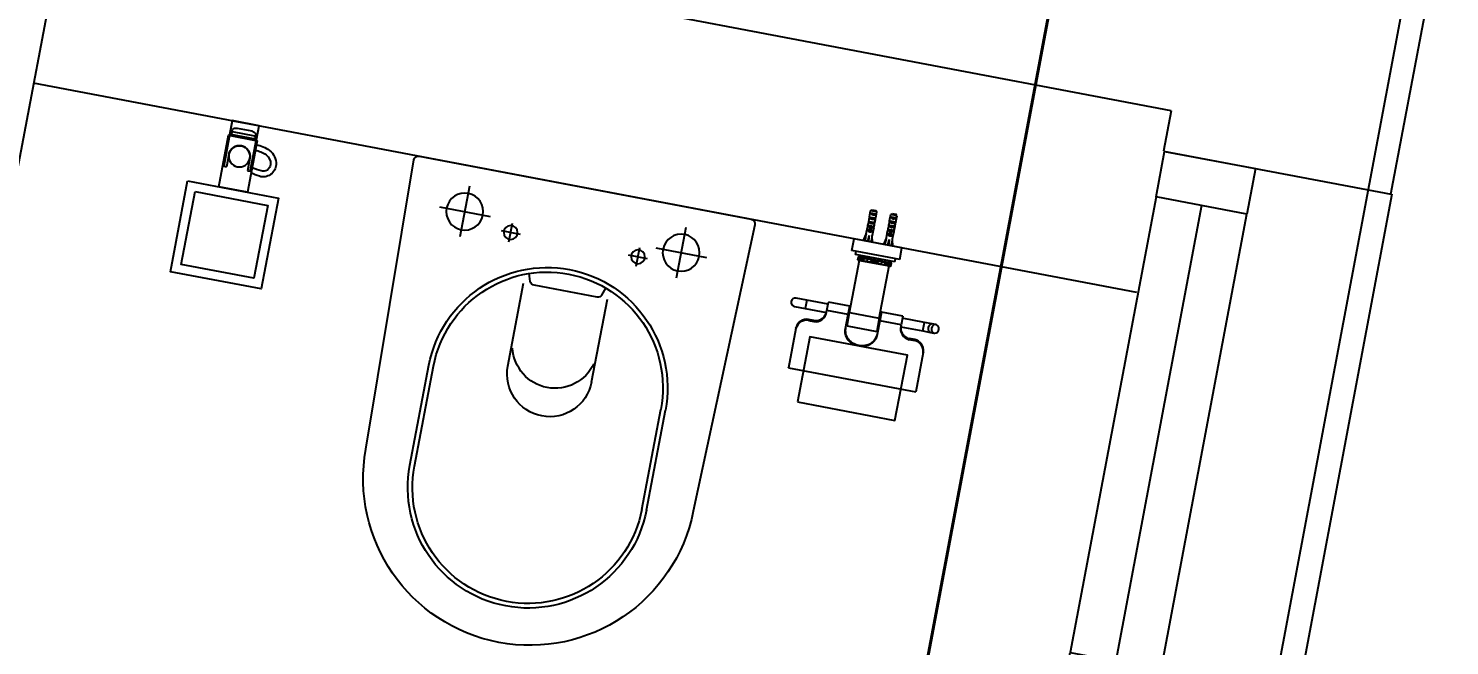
# Model space of a CAD drawing. Extents: x -678889171 to 586587, y -792238163 to 335485.
# Drawn here: x 54053 to 55589, y 40059 to 40726 of the extents above; entities that cross this region are included whole.
import ezdxf

# ---------------------------------------------------------------- set-up
doc = ezdxf.new("R2010")
doc.units = 0
doc.header["$MEASUREMENT"] = 0
doc.set_wipeout_variables(frame=1)
doc.linetypes.add('XR-A-9TH-FLOOR$0$XR-A-CORE$0$$0$HIDDEN-Z', pattern=[3, 2, -1])
doc.linetypes.add('XR-Ducts$0$XR-A-CORE$0$$0$HIDDEN-Z', pattern=[3, 2, -1])
for name, color, linetype in [('powr wire', 4, 'Continuous'), ('XR-A-9TH-FLOOR$0$A-WALL', 252, 'Continuous'), ('XR-A-ST Cat Walk$0$A-FLOR-STRS', 252, 'Continuous'), ('XR-Typ28 7th to11Th$0$A-WALL', 252, 'Continuous'), ('XR-Typ28 7th to11Th$0$XR-A-TYP-7-8-9-10$0$A-FURN-SANT', 252, 'Continuous'), ('XR-Typ28 7th to11Th$0$XR-A-TYP-7-8-9-10$0$XR-A-TYP-2-4-6-7-8$0$A-GLAZ', 252, 'Continuous')]:
    doc.layers.add(name, color=color, linetype=linetype)
doc.layers.add('XR-A-9TH-FLOOR$0$XR-A-CORE$0$$0$A-DOOR-OVHD', color=252, linetype='XR-A-9TH-FLOOR$0$XR-A-CORE$0$$0$HIDDEN-Z', lineweight=9)
doc.layers.add('XR-Ducts$0$XR-A-CORE$0$$0$A-DOOR-OVHD', color=252, linetype='XR-Ducts$0$XR-A-CORE$0$$0$HIDDEN-Z', lineweight=9)

# ---------------------------------------------------------------- blocks, each defined once
blk = doc.blocks.new('XR-A-ST Cat Walk')
at = {"layer": 'XR-A-ST Cat Walk$0$A-FLOR-STRS'}
blk.add_lwpolyline([(58583.5, 25147.5), (57994.4, 25261.3), (57530.7, 22803), (60439.3, 22248.5), (61387.3, 27251.8), (58449.6, 27819.7), (58191.1, 26443.6), (58780.8, 26332.8), (58927.9, 27116.1), (60686.5, 26776.2), (59961.6, 22950.4), (58231.3, 23280.2), (58583.7, 25148.4)], dxfattribs=at)
blk = doc.blocks.new('XR-Ducts')
at = {"layer": 'XR-Ducts$0$XR-A-CORE$0$$0$A-DOOR-OVHD'}
blk.add_lwpolyline([(61388.7, 27259.2), (58449.6, 27819.7), (58191.1, 26443.6), (58538.8, 26378.3), (58318.4, 25198.7), (57994.1, 25259.6), (57530.8, 22802.9), (60421.7, 22251.8), (61388.7, 27259.2)], dxfattribs=at)
blk = doc.blocks.new('XR-Typ28 7th to11Th$0$XR-A-TYP-7-8-9-10$0$XREF_3BR$0$SE4')
at = {"layer": 'XR-Typ28 7th to11Th$0$XR-A-TYP-7-8-9-10$0$A-FURN-SANT'}
for p, q in [((416.2, 481.1), (410.3, 481.1)), ((410.3, 475.3), (410.3, 481.1)), ((410.3, 475.3), (410.3, 475.2)), ((410.3, 475.2), (410.3, 475.2)), ((411.2, 479.3), (415.2, 479.3)), ((411.2, 479.3), (411.2, 478.3)), ((415.2, 478.3), (411.2, 478.3)), ((411.2, 475.3), (415.2, 475.3)), ((411.2, 475.3), (411.2, 474.3)), ((415.2, 474.3), (411.2, 474.3)), ((411.5, 482.3), (414.9, 482.3)), ((415.2, 479.3), (415.2, 478.3)), ((415.2, 475.3), (415.2, 474.3)), ((416.2, 475.3), (416.2, 481.1)), ((416.2, 475.3), (416.2, 475.2)), ((416.2, 475.2), (416.2, 475.2)), ((435.2, 481.1), (429.3, 481.1)), ((429.3, 475.3), (429.3, 481.1)), ((429.3, 475.3), (429.3, 475.2)), ((429.3, 475.2), (429.3, 475.2)), ((430.2, 479.3), (434.2, 479.3)), ((430.2, 479.3), (430.2, 478.3)), ((434.2, 478.3), (430.2, 478.3)), ((430.2, 475.3), (434.2, 475.3)), ((430.2, 475.3), (430.2, 474.3)), ((434.2, 474.3), (430.2, 474.3)), ((430.5, 482.3), (433.9, 482.3)), ((434.2, 479.3), (434.2, 478.3)), ((434.2, 475.3), (434.2, 474.3)), ((435.2, 475.3), (435.2, 481.1)), ((435.2, 475.3), (435.2, 475.2)), ((435.2, 475.2), (435.2, 475.2)), ((410.2, 473.4), (410.4, 473.4)), ((410.2, 468.4), (410.2, 466.8)), ((410.2, 467.5), (410.5, 467.5)), ((410.3, 465.7), (410.3, 465.7)), ((410.3, 465.7), (410.3, 465.5)), ((410.3, 459.3), (410.3, 465.5)), ((411.2, 471.3), (415.2, 471.3)), ((411.2, 471.3), (411.2, 470.3)), ((415.2, 470.3), (411.2, 470.3)), ((411.2, 467.3), (412.5, 467.3)), ((411.2, 467.3), (411.2, 466.4)), ((412.5, 466.4), (411.2, 466.4)), ((411.2, 463.3), (412.5, 463.3)), ((411.2, 463.3), (411.2, 462.4)), ((415.2, 462.4), (411.2, 462.4)), ((412.5, 467.3), (412.5, 467.5)), ((413.2, 467.3), (412.5, 467.3)), ((412.5, 463.8), (412.5, 467.3)), ((414, 463.8), (412.5, 463.8)), ((412.5, 463.2), (412.5, 463.8)), ((414, 463.2), (412.5, 463.2)), ((414, 467.3), (413.2, 467.3)), ((414, 467.3), (414, 467.5)), ((414, 467.3), (415.2, 467.3)), ((414, 463.8), (414, 467.3)), ((415.2, 466.4), (414, 466.4)), ((414, 463.2), (414, 463.8)), ((414, 463.3), (415.2, 463.3)), ((415.2, 471.3), (415.2, 470.3)), ((415.2, 467.3), (415.2, 466.4)), ((415.2, 463.3), (415.2, 462.4)), ((416.2, 467.5), (415.9, 467.5)), ((416.2, 473.4), (416, 473.4)), ((416.2, 466.8), (416.2, 468.4)), ((416.2, 465.7), (416.2, 465.5)), ((416.2, 465.7), (416.2, 465.7)), ((416.2, 459.3), (416.2, 465.5)), ((429.2, 473.4), (429.4, 473.4)), ((429.2, 468.4), (429.2, 466.8)), ((429.2, 467.5), (429.5, 467.5)), ((429.3, 465.7), (429.3, 465.7)), ((429.3, 465.7), (429.3, 465.5)), ((429.3, 459.3), (429.3, 465.5)), ((430.2, 471.3), (434.2, 471.3)), ((430.2, 471.3), (430.2, 470.3)), ((434.2, 470.3), (430.2, 470.3)), ((430.2, 467.3), (431.5, 467.3)), ((430.2, 467.3), (430.2, 466.4)), ((431.5, 466.4), (430.2, 466.4)), ((430.2, 463.3), (431.5, 463.3)), ((430.2, 463.3), (430.2, 462.4)), ((434.2, 462.4), (430.2, 462.4)), ((431.5, 467.3), (431.5, 467.5)), ((432.2, 467.3), (431.5, 467.3)), ((431.5, 463.8), (431.5, 467.3)), ((433, 463.8), (431.5, 463.8)), ((431.5, 463.2), (431.5, 463.8)), ((433, 463.2), (431.5, 463.2)), ((433, 467.3), (432.2, 467.3)), ((433, 467.3), (433, 467.5)), ((433, 467.3), (434.2, 467.3)), ((433, 463.8), (433, 467.3)), ((434.2, 466.4), (433, 466.4)), ((433, 463.2), (433, 463.8)), ((433, 463.3), (434.2, 463.3)), ((434.2, 471.3), (434.2, 470.3)), ((434.2, 467.3), (434.2, 466.4)), ((434.2, 463.3), (434.2, 462.4)), ((435.2, 467.5), (434.9, 467.5)), ((435.2, 473.4), (435, 473.4)), ((435.2, 466.8), (435.2, 468.4)), ((435.2, 465.7), (435.2, 465.5)), ((435.2, 465.7), (435.2, 465.7)), ((435.2, 459.3), (435.2, 465.5)), ((445.2, 452.8), (400.2, 452.8)), ((400.2, 441.8), (400.2, 452.8)), ((409, 452.8), (410.2, 458.3)), ((410.2, 459.3), (410.3, 459.3)), ((410.2, 459.3), (410.2, 458.3)), ((413.2, 452.8), (413.2, 458.3)), ((416.2, 459.3), (416.2, 459.3)), ((416.2, 458.3), (416.2, 459.3)), ((417.5, 452.8), (416.2, 458.3)), ((428, 452.8), (429.2, 458.3)), ((429.3, 459.3), (429.2, 459.3)), ((429.2, 459.3), (429.2, 458.3)), ((432.2, 452.8), (432.2, 458.3)), ((435.2, 459.3), (435.2, 459.3)), ((435.2, 458.3), (435.2, 459.3)), ((436.5, 452.8), (435.2, 458.3)), ((445.2, 441.8), (445.2, 452.8)), ((445.2, 441.8), (400.2, 441.8)), ((404.2, 438.8), (404.2, 441.8)), ((441.2, 438.8), (404.2, 438.8)), ((407.2, 437.1), (407.2, 437.1)), ((407.2, 434.3), (407.2, 437.1)), ((407.7, 437.1), (407.2, 437.1)), ((407.2, 437.1), (407.2, 434.3)), ((407.7, 438.8), (407.7, 437.1)), ((408, 437.1), (407.7, 437.1)), ((407.8, 436.2), (407.8, 437.1)), ((407.8, 437.1), (407.8, 436.5)), ((407.9, 436.5), (407.8, 436.5)), ((407.8, 436.5), (407.8, 436.2)), ((407.8, 436.2), (407.8, 436.2)), ((407.8, 436.2), (407.9, 436.2)), ((407.9, 437.1), (407.9, 436.5)), ((407.9, 436.5), (408, 436.5)), ((407.9, 436.2), (407.9, 436.5)), ((407.9, 436.2), (408.4, 436.2)), ((408.2, 437.1), (408, 437.1)), ((408, 436.5), (408, 437.1)), ((408, 437.1), (408, 436.5)), ((408.2, 436.5), (408, 436.5)), ((408, 434.1), (408, 436.2)), ((408.3, 434.5), (408, 434.5)), ((408.2, 436.5), (408.2, 437.1)), ((409.6, 437.1), (408.2, 437.1)), ((409.9, 436.5), (408.2, 436.5)), ((408.3, 434.5), (408.3, 436.2)), ((408.4, 434.5), (408.3, 434.5)), ((408.4, 436.5), (408.4, 434.5)), ((408.9, 434.5), (408.4, 434.5)), ((408.4, 434.5), (408.4, 434.1)), ((408.9, 434.5), (408.9, 436.5)), ((408.9, 434.5), (409.3, 434.5)), ((409.3, 434.5), (409.3, 436.5)), ((409.3, 434.5), (409.6, 434.5)), ((411.7, 437.1), (409.6, 437.1)), ((409.6, 434.5), (409.6, 436.5)), ((409.6, 434.1), (409.6, 434.5)), ((409.6, 434.5), (410.1, 434.5)), ((409.9, 436.5), (409.9, 437.1)), ((412.4, 436.5), (409.9, 436.5)), ((410.1, 434.5), (410.1, 436.5)), ((410.1, 434.5), (410.5, 434.5)), ((410.5, 434.5), (410.5, 436.5)), ((410.5, 434.5), (411.3, 434.5)), ((411.3, 434.5), (411.3, 436.5)), ((411.3, 434.5), (411.7, 434.5)), ((412.4, 437.1), (411.7, 437.1)), ((411.7, 434.5), (411.7, 436.5)), ((411.7, 434.5), (412.2, 434.5)), ((412, 434.1), (412, 434.5)), ((412.2, 434.5), (412.2, 436.5)), ((412.2, 434.5), (412.8, 434.5)), ((412.8, 437.1), (412.4, 437.1)), ((412.4, 436.5), (412.4, 437.1)), ((412.8, 436.5), (412.4, 436.5)), ((413.6, 437.1), (412.8, 437.1)), ((412.8, 436.5), (412.8, 437.1)), ((413.6, 436.5), (412.8, 436.5)), ((412.8, 434.5), (412.8, 436.5)), ((412.8, 434.5), (416, 434.5)), ((413.4, 434.1), (413.4, 434.5)), ((413.4, 434.1), (413.4, 434.5)), ((415.6, 437.1), (413.6, 437.1)), ((413.6, 436.5), (413.6, 437.1)), ((415.6, 436.5), (413.6, 436.5)), ((414.2, 434.5), (414.2, 434.1)), ((414.6, 434.5), (414.6, 434.1)), ((414.7, 434.1), (414.7, 434.5)), ((414.9, 434.1), (414.9, 434.5)), ((415.1, 434.1), (415.1, 434.5)), ((416.2, 437.1), (415.6, 437.1)), ((415.6, 436.5), (415.6, 437.1)), ((416.2, 436.5), (415.6, 436.5)), ((415.9, 434.1), (415.9, 434.5)), ((416, 434.5), (416, 436.5)), ((416, 434.5), (419.6, 434.5)), ((418.1, 437.1), (416.2, 437.1)), ((416.2, 436.5), (416.2, 437.1)), ((418.1, 436.5), (416.2, 436.5)), ((416.8, 434.1), (416.8, 434.5)), ((418.8, 437.1), (418.1, 437.1)), ((418.1, 436.5), (418.1, 437.1)), ((418.8, 436.5), (418.1, 436.5)), ((418.5, 434.1), (418.5, 434.5)), ((419.3, 437.1), (418.8, 437.1)), ((418.8, 436.5), (418.8, 437.1)), ((419.3, 436.5), (418.8, 436.5)), ((419.5, 437.1), (419.3, 437.1)), ((419.3, 436.5), (419.3, 437.1)), ((419.5, 436.5), (419.3, 436.5)), ((419.6, 437.1), (419.5, 437.1)), ((419.5, 436.5), (419.5, 437.1)), ((419.6, 436.5), (419.5, 436.5)), ((420.2, 437.1), (419.6, 437.1)), ((419.6, 436.5), (419.6, 437.1)), ((420.2, 436.5), (419.6, 436.5)), ((419.6, 434.5), (419.6, 436.5)), ((419.6, 434.5), (420.1, 434.5)), ((419.7, 434.1), (419.7, 434.5)), ((420.1, 434.5), (420.1, 436.5)), ((420.1, 436.5), (420.1, 434.5)), ((420.1, 434.5), (420.1, 434.5)), ((420.1, 434.5), (420.3, 434.5)), ((420.2, 436.5), (420.2, 437.1)), ((420.2, 437.1), (420.2, 437.1)), ((420.3, 437.1), (420.2, 437.1)), ((420.2, 436.5), (420.2, 437.1)), ((420.2, 436.5), (420.2, 436.5)), ((420.3, 434.5), (420.3, 437.1)), ((420.3, 437.1), (420.6, 437.1)), ((420.3, 434.5), (420.6, 434.5)), ((420.4, 434.1), (420.4, 434.5)), ((420.6, 437.1), (420.8, 437.1)), ((420.6, 434.5), (420.6, 437.1)), ((420.6, 434.5), (420.6, 435.1)), ((420.6, 435.1), (420.8, 435.1)), ((420.6, 434.5), (420.6, 435.1)), ((420.6, 434.5), (420.6, 434.5)), ((420.6, 434.5), (420.6, 434.5)), ((420.6, 434.5), (420.9, 434.5)), ((420.8, 435.1), (420.8, 437.1)), ((420.8, 437.1), (422, 437.1)), ((420.8, 435.1), (422, 435.1)), ((420.9, 434.5), (420.9, 435.1)), ((420.9, 434.5), (421.2, 434.5)), ((421.2, 434.5), (421.2, 435.1)), ((421.3, 434.5), (421.2, 434.5)), ((421.3, 434.5), (421.3, 435.1)), ((421.3, 434.5), (422.4, 434.5)), ((422, 435.1), (422, 437.1)), ((422, 437.1), (422.3, 437.1)), ((422, 435.1), (422.3, 435.1)), ((424.9, 437.1), (422.3, 437.1)), ((422.3, 435.1), (422.3, 437.1)), ((422.3, 435.1), (422.7, 435.1)), ((422.4, 434.5), (422.4, 435.1)), ((422.4, 434.5), (422.7, 434.5)), ((422.7, 435.1), (422.7, 437.1)), ((422.7, 435.4), (422.7, 435.4)), ((422.7, 435.4), (422.9, 435.4)), ((422.7, 434.5), (422.7, 435.4)), ((422.7, 435.4), (422.7, 434.5)), ((422.7, 434.5), (422.7, 435.1)), ((422.7, 434.5), (422.7, 435.1)), ((422.7, 434.5), (422.7, 434.5)), ((422.7, 434.5), (422.7, 434.5)), ((422.7, 434.5), (423, 434.5)), ((422.9, 435.4), (422.9, 437.1)), ((422.9, 435.4), (424, 435.4)), ((423, 434.5), (423, 435.4)), ((423, 434.5), (424.1, 434.5)), ((423.7, 434.5), (423.7, 434.5)), ((424, 435.4), (424, 437.1)), ((424, 435.4), (424, 437.1)), ((424, 435.4), (424, 435.4)), ((424.1, 437.1), (424.1, 434.5)), ((424.2, 434.5), (424.1, 434.5)), ((424.2, 434.5), (424.2, 437.1)), ((424.2, 434.5), (424.5, 434.5)), ((424.5, 434.5), (424.5, 437.1)), ((424.5, 434.5), (424.8, 434.5)), ((424.8, 434.5), (424.8, 437.1)), ((424.8, 437.1), (424.8, 434.5)), ((424.8, 434.5), (424.8, 434.5)), ((424.8, 434.5), (424.9, 434.5)), ((424.9, 437.1), (425.1, 437.1)), ((424.9, 437.1), (424.9, 434.5)), ((424.9, 434.5), (425.1, 434.5)), ((425, 434.1), (425, 434.5)), ((425.1, 434.5), (425.1, 437.1)), ((425.2, 437.1), (425.1, 437.1)), ((425.1, 434.5), (425.4, 434.5)), ((425.8, 437.1), (425.2, 437.1)), ((425.2, 437.1), (425.2, 437.1)), ((425.2, 436.5), (425.2, 437.1)), ((425.2, 437.1), (425.2, 436.5)), ((425.8, 436.5), (425.2, 436.5)), ((425.2, 436.5), (425.2, 436.5)), ((425.4, 434.5), (425.4, 436.5)), ((425.4, 434.5), (425.4, 436.5)), ((425.4, 434.5), (425.8, 434.5)), ((425.4, 434.5), (425.4, 434.5)), ((425.7, 434.1), (425.7, 434.5)), ((425.9, 437.1), (425.8, 437.1)), ((425.8, 436.5), (425.8, 437.1)), ((425.9, 436.5), (425.8, 436.5)), ((425.8, 434.5), (425.8, 436.5)), ((425.8, 434.5), (429.4, 434.5)), ((426.1, 437.1), (425.9, 437.1)), ((425.9, 436.5), (425.9, 437.1)), ((426.1, 436.5), (425.9, 436.5)), ((426.6, 437.1), (426.1, 437.1)), ((426.1, 436.5), (426.1, 437.1)), ((426.6, 436.5), (426.1, 436.5)), ((427.3, 437.1), (426.6, 437.1)), ((426.6, 436.5), (426.6, 437.1)), ((427.3, 436.5), (426.6, 436.5)), ((426.9, 434.1), (426.9, 434.5)), ((429.3, 437.1), (427.3, 437.1)), ((427.3, 436.5), (427.3, 437.1)), ((429.3, 436.5), (427.3, 436.5)), ((428.6, 434.1), (428.6, 434.5)), ((429.9, 437.1), (429.3, 437.1)), ((429.3, 436.5), (429.3, 437.1)), ((429.9, 436.5), (429.3, 436.5)), ((429.4, 434.5), (429.4, 436.5)), ((429.4, 434.5), (432.6, 434.5)), ((429.5, 434.1), (429.5, 434.5)), ((431.8, 437.1), (429.9, 437.1)), ((429.9, 436.5), (429.9, 437.1)), ((431.8, 436.5), (429.9, 436.5)), ((430.4, 434.1), (430.4, 434.5)), ((430.6, 434.1), (430.6, 434.5)), ((430.7, 434.1), (430.7, 434.5)), ((430.8, 434.1), (430.8, 434.5)), ((431.2, 434.1), (431.2, 434.5)), ((432.6, 437.1), (431.8, 437.1)), ((431.8, 436.5), (431.8, 437.1)), ((432.6, 436.5), (431.8, 436.5)), ((432, 434.1), (432, 434.5)), ((432, 434.5), (432, 434.1)), ((433, 437.1), (432.6, 437.1)), ((432.6, 436.5), (432.6, 437.1)), ((433, 436.5), (432.6, 436.5)), ((432.6, 434.5), (432.6, 436.5)), ((432.6, 434.5), (433.3, 434.5)), ((433, 436.5), (433, 437.1)), ((433.7, 437.1), (433, 437.1)), ((435.6, 436.5), (433, 436.5)), ((433.3, 434.5), (433.3, 436.5)), ((433.3, 434.5), (433.7, 434.5)), ((433.4, 434.1), (433.4, 434.5)), ((435.8, 437.1), (433.7, 437.1)), ((433.7, 434.5), (433.7, 436.5)), ((433.7, 434.5), (434.2, 434.5)), ((434.2, 434.5), (434.2, 436.5)), ((434.2, 434.5), (434.9, 434.5)), ((434.9, 434.5), (434.9, 436.5)), ((434.9, 434.5), (435.3, 434.5)), ((435.3, 434.5), (435.3, 436.5)), ((435.3, 434.5), (435.8, 434.5)), ((435.6, 436.5), (435.6, 437.1)), ((437.2, 436.5), (435.6, 436.5)), ((437.2, 437.1), (435.8, 437.1)), ((435.8, 434.5), (435.8, 436.5)), ((435.8, 434.1), (435.8, 434.5)), ((435.8, 434.5), (436.2, 434.5)), ((436.2, 434.5), (436.2, 436.5)), ((436.2, 434.5), (436.6, 434.5)), ((436.6, 434.5), (436.6, 436.5)), ((437, 434.5), (436.6, 434.5)), ((437, 434.5), (437, 436.5)), ((437, 436.2), (437.6, 436.2)), ((437.1, 434.5), (437, 434.5)), ((437.1, 434.5), (437.1, 436.2)), ((437.4, 434.5), (437.1, 434.5)), ((437.1, 434.1), (437.1, 434.5)), ((437.4, 437.1), (437.2, 437.1)), ((437.2, 436.5), (437.2, 437.1)), ((437.4, 436.5), (437.2, 436.5)), ((437.7, 437.1), (437.4, 437.1)), ((437.4, 436.5), (437.4, 437.1)), ((437.4, 434.1), (437.4, 436.2)), ((437.5, 436.5), (437.5, 437.1)), ((437.5, 436.5), (437.6, 436.5)), ((437.6, 436.5), (437.6, 437.1)), ((437.6, 436.5), (437.6, 437.1)), ((437.6, 436.5), (437.6, 436.5)), ((437.6, 436.2), (437.6, 436.5)), ((437.6, 436.2), (437.6, 436.5)), ((437.6, 436.2), (437.6, 436.2)), ((437.6, 436.2), (437.7, 436.2)), ((437.7, 438.8), (437.7, 437.1)), ((438.2, 437.1), (437.7, 437.1)), ((437.7, 436.2), (437.7, 437.1)), ((438.2, 437.1), (438.3, 437.1)), ((438.2, 434.3), (438.2, 437.1)), ((438.3, 434.3), (438.3, 437.1)), ((441.2, 438.8), (441.2, 441.8)), ((407.5, 434.3), (407.2, 434.3)), ((407.2, 434.3), (407.2, 434.3)), ((407.2, 434.3), (407.2, 434.1)), ((407.2, 434.3), (407.2, 434.1)), ((407.2, 434.1), (407.2, 434.1)), ((407.2, 434.1), (407.4, 434.1)), ((407.4, 434.3), (407.4, 434.1)), ((407.4, 434.1), (407.5, 434.1)), ((407.5, 434.3), (407.5, 434.1)), ((408, 434.1), (407.5, 434.1)), ((408.4, 434.3), (408, 434.3)), ((408, 434.1), (408.1, 434.1)), ((408.1, 434.3), (408.1, 434.1)), ((408.1, 434.1), (408.4, 434.1)), ((409.6, 434.1), (408.4, 434.1)), ((408.7, 384.8), (408.7, 434.1)), ((412, 434.1), (409.6, 434.1)), ((413.4, 434.1), (412, 434.1)), ((413.4, 434.1), (413.4, 434.1)), ((414.6, 434.1), (414.2, 434.1)), ((414.7, 434.1), (414.6, 434.1)), ((414.9, 434.1), (414.7, 434.1)), ((415.1, 434.1), (414.9, 434.1)), ((415.9, 434.1), (415.1, 434.1)), ((416.8, 434.1), (415.9, 434.1)), ((418.5, 434.1), (416.8, 434.1)), ((419.7, 434.1), (418.5, 434.1)), ((420.4, 434.1), (419.7, 434.1)), ((422.7, 434.3), (422.7, 434.3)), ((425.7, 434.1), (425, 434.1)), ((426.9, 434.1), (425.7, 434.1)), ((428.6, 434.1), (426.9, 434.1)), ((429.5, 434.1), (428.6, 434.1)), ((430.4, 434.1), (429.5, 434.1)), ((430.6, 434.1), (430.4, 434.1)), ((430.7, 434.1), (430.6, 434.1)), ((430.8, 434.1), (430.7, 434.1)), ((431.2, 434.1), (430.8, 434.1)), ((433.4, 434.1), (432, 434.1)), ((432, 434.1), (432, 434.1)), ((435.8, 434.1), (433.4, 434.1)), ((437.1, 434.1), (435.8, 434.1)), ((436.7, 384.8), (436.7, 434.1)), ((437.4, 434.3), (437.1, 434.3)), ((437.1, 434.1), (437.3, 434.1)), ((437.3, 434.3), (437.3, 434.1)), ((437.3, 434.1), (437.4, 434.1)), ((437.9, 434.1), (437.4, 434.1)), ((438.2, 434.3), (437.9, 434.3)), ((437.9, 434.3), (437.9, 434.1)), ((437.9, 434.1), (438.1, 434.1)), ((438.1, 434.3), (438.1, 434.1)), ((438.1, 434.1), (438.3, 434.1)), ((438.3, 434.3), (438.2, 434.3)), ((438.3, 434.3), (438.3, 434.1)), ((438.3, 434.1), (438.3, 434.3)), ((438.3, 434.1), (438.3, 434.1)), ((367.7, 388.8), (357.7, 388.8)), ((367.7, 388.8), (367.7, 380.8)), ((387.7, 388.8), (367.7, 388.8)), ((387.7, 382.7), (387.7, 390.8)), ((407.7, 390.8), (387.7, 390.8)), ((407.7, 382.7), (387.7, 382.7)), ((387.7, 381.5), (387.7, 382.7)), ((407.7, 382.7), (407.7, 390.8)), ((407.7, 382.7), (407.7, 390.8)), ((408.7, 390.8), (407.7, 390.8)), ((407.7, 369.6), (407.7, 382.7)), ((408.7, 384.8), (436.7, 384.8)), ((408.7, 372.3), (408.7, 384.8)), ((437.7, 390.8), (436.7, 390.8)), ((436.7, 384.8), (436.7, 372.3)), ((437.7, 390.8), (437.7, 382.7)), ((457.7, 390.8), (437.7, 390.8)), ((437.7, 390.8), (437.7, 382.7)), ((437.7, 382.7), (437.7, 369.6)), ((457.7, 382.7), (437.7, 382.7)), ((457.7, 390.8), (457.7, 382.7)), ((478.7, 388.8), (457.7, 388.8)), ((457.7, 382.7), (457.7, 381.5)), ((478.7, 380.8), (478.7, 388.8)), ((485.8, 388.8), (478.7, 388.8)), ((488.9, 388.8), (485.8, 388.8)), ((357.7, 380.8), (367.7, 380.8)), ((367.7, 380.8), (387.6, 380.8)), ((377.7, 371.5), (372.7, 371.5)), ((372.7, 371.5), (372.7, 370.6)), ((372.7, 370.6), (377.7, 370.6)), ((377.7, 370.6), (377.7, 371.5)), ((407.7, 378.8), (408.7, 378.8)), ((408.7, 372.3), (436.7, 372.3)), ((436.7, 378.8), (437.7, 378.8)), ((457.8, 380.8), (478.7, 380.8)), ((467.7, 370.6), (467.7, 371.5)), ((472.7, 371.5), (467.7, 371.5)), ((467.7, 370.6), (472.7, 370.6)), ((472.7, 370.6), (472.7, 371.5)), ((478.7, 380.8), (485.8, 380.8)), ((485.8, 380.8), (488.9, 380.8)), ((362.7, 361.1), (362.7, 361.9)), ((362.7, 361.1), (362.7, 324.1)), ((482.7, 361.9), (482.7, 361.1)), ((482.7, 361.1), (482.7, 324.1)), ((362.8, 324.1), (482.6, 324.1))]:
    blk.add_line(p, q, dxfattribs=at)
for points in [[(407.2, 434.1), (438.3, 434.1), (438.3, 437.1), (407.2, 437.1)], [(376.8, 294.5), (468.7, 294.5), (468.7, 356), (376.8, 356)]]:
    blk.add_lwpolyline(points, close=True, dxfattribs=at)
for centre, radius, start, end in [((420.6, 434.8), 0.303, 249.713, 266.578), ((420.6, 434.6), 0.191, 245.5072, 295.3419), ((420.8, 433.8), 0.688, 95.9832, 109.0037), ((420.8, 433.9), 0.513, 94.8314, 107.1936), ((421.2, 430.6), 3.86, 76.2872, 96.7169), ((422.3, 434.5), 0.178, 230.815, 271.7767), ((423.2, 434.5), 0.178, 268.2233, 308.9187), ((424.2, 430.5), 3.94, 82.708, 103.5674), ((424.6, 433.8), 0.688, 70.9963, 84.0168), ((424.6, 433.9), 0.519, 72.5665, 84.4833), ((424.8, 434.8), 0.303, 273.422, 290.287), ((422.9, 435.5), 1.25, 262.2328, 271.7069), ((357.7, 384.8), 4, 90, 270), ((488.9, 384.8), 4, 270, 90), ((372.7, 361.5), 10, 89.9854, 177.4108), ((372.7, 360.6), 9.98, 89.8092, 177.2539), ((377.5, 380.8), 10.3, 271.4545, 3.7433), ((377.6, 381.5), 10, 270.7148, 351.5135), ((382.8, 381.5), 4.95, 342.2494, 1.6628), ((462.7, 381.5), 4.95, 178.3503, 197.7376), ((468, 380.8), 10.3, 176.2277, 268.5745), ((467.8, 381.5), 9.96, 188.2757, 269.496), ((472.7, 361.5), 10, 2.5889, 90.0149), ((472.7, 360.6), 9.98, 2.7464, 90.1904), ((374.1, 177.9), 146.7, 94.406, 94.4421), ((472.5, 204.6), 120, 85.1228, 85.1671)]:
    blk.add_arc(centre, radius, start, end, dxfattribs=at)
for centre, major_axis, ratio, start_param, end_param in [((413.2, 473.4), (0, 10.5), 0.285569, 1.403348, 1.570796), ((413.2, 477), (0, -10.5), 0.285569, -1.403348, -1.209195), ((413.2, 480), (3, 0), 0.760351, 3.989655, 5.435123), ((413.2, 476), (3, 0), 0.760351, 3.989655, 5.435123), ((413.2, 477), (0, -10.5), 0.285569, 1.209195, 1.403348), ((413.2, 473.4), (0, 10.5), 0.285569, 4.712389, 4.879837), ((432.2, 473.4), (0, 10.5), 0.285569, 1.403348, 1.570796), ((432.2, 477), (0, -10.5), 0.285569, -1.403348, -1.209195), ((432.2, 480), (3, 0), 0.760351, 3.989655, 5.435123), ((432.2, 476), (3, 0), 0.760351, 3.989655, 5.435123), ((432.2, 477), (0, -10.5), 0.285569, 1.209195, 1.403348), ((432.2, 473.4), (0, 10.5), 0.285569, 4.712389, 4.879837), ((413.2, 473.4), (0, -6.74), 0.445101, 4.712389, 4.895847), ((413.2, 470.9), (0, 6.74), 0.445101, 1.209195, 1.545119), ((413.2, 471.3), (0, -8.33), 0.359989, 4.738067, 5.192367), ((413.2, 468.4), (0, 8.33), 0.359989, 1.39272, 1.673729), ((413.2, 466.8), (0, 6.74), 0.445101, 1.467863, 1.738244), ((413.2, 464.4), (0, 6.74), 0.445101, 1.090818, 1.403348), ((413.2, 472), (3, 0), 0.760351, 3.989655, 5.435123), ((413.2, 468.6), (3, 0), 0.976011, 3.989655, 4.459709), ((413.2, 464.6), (3, 0), 0.976011, 3.989655, 5.435123), ((413.2, 474.3), (0, -7.06), 0.425017, 6.030505, 6.283185), ((413.2, 474.3), (0, 7.06), 0.425017, 3.141593, 3.394273), ((413.2, 468.6), (3, 0), 0.976011, 4.965069, 5.435123), ((413.2, 471.3), (0, -8.33), 0.359989, 1.090818, 1.545119), ((413.2, 464.4), (0, 6.74), 0.445101, 4.879837, 5.192367), ((413.2, 470.9), (0, 6.74), 0.445101, 4.738067, 5.073991), ((413.2, 473.4), (0, 6.74), 0.445101, 4.528931, 4.712389), ((413.2, 468.4), (0, 8.33), 0.359989, 4.609456, 4.890466), ((413.2, 466.8), (0, 6.74), 0.445101, 4.544941, 4.815322), ((432.2, 473.4), (0, 6.74), 0.445101, 1.570796, 1.754254), ((432.2, 470.9), (0, 6.74), 0.445101, 1.209195, 1.545119), ((432.2, 471.3), (0, -8.33), 0.359989, 4.738067, 5.192367), ((432.2, 468.4), (0, 8.33), 0.359989, 1.39272, 1.673729), ((432.2, 466.8), (0, 6.74), 0.445101, 1.467863, 1.738244), ((432.2, 464.4), (0, 6.74), 0.445101, 1.090818, 1.403348), ((432.2, 472), (3, 0), 0.760351, 3.989655, 5.435123), ((432.2, 468.6), (3, 0), 0.976011, 3.989655, 4.459709), ((432.2, 464.6), (3, 0), 0.976011, 3.989655, 5.435123), ((432.2, 474.3), (0, -7.06), 0.425017, 6.030505, 6.283185), ((432.2, 474.3), (0, 7.06), 0.425017, 3.141593, 3.394273), ((432.2, 468.6), (3, 0), 0.976011, 4.965069, 5.435123), ((432.2, 471.3), (0, -8.33), 0.359989, 1.090818, 1.545119), ((432.2, 464.4), (0, 6.74), 0.445101, 4.879837, 5.192367), ((432.2, 470.9), (0, 6.74), 0.445101, 4.738067, 5.073991), ((432.2, 473.4), (0, -6.74), 0.445101, 1.387338, 1.570796), ((432.2, 468.4), (0, 8.33), 0.359989, 4.609456, 4.890466), ((432.2, 466.8), (0, 6.74), 0.445101, 4.544941, 4.815322), ((413.2, 471.4), (-0.8, -51.9), 0.055876, -1.314474, -1.20343), ((413.2, 471.4), (-2.9, -51.9), 0.014553, 1.205061, 1.316105), ((413.2, 471.4), (2.9, -51.9), 0.014553, -1.316105, -1.205061), ((413.2, 471.4), (0.8, -51.9), 0.055876, 1.20343, 1.314474), ((432.2, 471.4), (-0.8, -51.9), 0.055876, -1.314474, -1.20343), ((432.2, 471.4), (-2.9, -51.9), 0.014553, 1.205061, 1.316105), ((432.2, 471.4), (2.9, -51.9), 0.014553, -1.316105, -1.205061), ((432.2, 471.4), (0.8, -51.9), 0.055876, 1.20343, 1.314474), ((420.6, 434.6), (-0.068, 0.171), 0.902963, 2.7256, 3.147611), ((424.8, 434.6), (0.068, 0.171), 0.902963, 3.133356, 3.557585), ((485.8, 384.8), (0, -4), 0.707107, 3.141593, 6.283185), ((488.9, 384.8), (0, -4), 0.707107, 3.141593, 6.283185)]:
    blk.add_ellipse(centre, major_axis=major_axis, ratio=ratio, start_param=start_param, end_param=end_param, dxfattribs=at)
for points in [[(410.3, 481.1), (410.7, 481.5), (411.1, 481.9), (411.5, 482.3)], [(416.2, 481.1), (415.8, 481.5), (415.4, 481.9), (414.9, 482.3)], [(429.3, 481.1), (429.7, 481.5), (430.1, 481.9), (430.5, 482.3)], [(435.2, 481.1), (434.8, 481.5), (434.4, 481.9), (433.9, 482.3)], [(420.6, 434.5), (420.5, 434.5), (420.5, 434.4), (420.6, 434.4)], [(420.5, 434.4), (420.5, 434.4), (420.5, 434.4), (420.6, 434.4)], [(420.8, 434.4), (420.8, 434.4), (420.7, 434.4), (420.7, 434.4)], [(424.7, 434.4), (424.7, 434.4), (424.7, 434.4), (424.7, 434.4)], [(424.8, 434.4), (424.9, 434.4), (424.9, 434.5), (424.9, 434.5)], [(424.8, 434.4), (424.9, 434.4), (424.9, 434.4), (424.9, 434.4)]]:
    blk.add_open_spline(points, degree=3, dxfattribs=at)
for points, knots in [([(420.4, 434.5), (420.4, 434.5), (420.4, 434.5), (420.5, 434.4), (420.5, 434.4)], [0, 0, 0, 0, 0.233221, 1, 1, 1, 1]), ([(420.7, 434.4), (420.8, 434.5), (420.9, 434.5), (421, 434.5), (421.1, 434.5), (421.4, 434.5), (421.5, 434.5), (421.8, 434.4), (422, 434.4), (422.2, 434.4), (422.2, 434.4), (422.3, 434.3)], [0, 0, 0, 0, 0.125, 0.125, 0.25, 0.25, 0.5, 0.5, 0.75, 0.75, 1, 1, 1, 1]), ([(422.1, 434.4), (422.2, 434.4), (422.2, 434.3), (422.2, 434.3), (422.3, 434.3), (422.4, 434.3), (422.5, 434.3), (422.6, 434.3), (422.7, 434.3), (422.7, 434.3)], [0, 0, 0, 0, 0.081315, 0.172885, 0.303173, 0.525174, 0.708317, 0.899275, 1, 1, 1, 1]), ([(422.3, 434.3), (422.3, 434.3), (422.3, 434.3), (422.3, 434.3), (422.4, 434.3), (422.5, 434.3), (422.5, 434.3), (422.6, 434.3), (422.7, 434.3), (422.7, 434.3)], [0, 0, 0, 0, 0.25, 0.25, 0.5, 0.5, 0.75, 0.75, 1, 1, 1, 1]), ([(422.7, 434.3), (422.8, 434.3), (422.8, 434.3), (422.9, 434.3), (423, 434.3), (423, 434.3), (423.1, 434.3), (423.1, 434.3), (423.2, 434.3), (423.2, 434.3)], [0, 0, 0, 0, 0.25, 0.25, 0.5, 0.5, 0.75, 0.75, 1, 1, 1, 1]), ([(422.9, 434.3), (422.9, 434.3), (423, 434.3), (423.1, 434.3), (423.1, 434.3), (423.2, 434.3), (423.3, 434.4), (423.3, 434.4), (423.3, 434.4)], [0, 0, 0, 0, 0.012674, 0.296722, 0.605834, 0.842756, 0.990911, 1, 1, 1, 1]), ([(423.2, 434.3), (423.2, 434.3), (423.2, 434.4), (423.3, 434.4), (423.3, 434.4), (423.5, 434.4), (423.6, 434.4), (423.9, 434.5), (424.1, 434.5), (424.4, 434.5), (424.5, 434.5), (424.7, 434.4)], [0, 0, 0, 0, 0.125, 0.125, 0.25, 0.25, 0.5, 0.5, 0.75, 0.75, 1, 1, 1, 1]), ([(424.8, 434.4), (424.8, 434.4), (424.8, 434.4), (424.9, 434.4), (424.9, 434.4), (424.9, 434.4)], [0, 0, 0, 0, 0.418647, 0.862444, 1, 1, 1, 1]), ([(424.9, 434.4), (424.9, 434.4), (425, 434.4), (425, 434.5), (425, 434.5)], [0, 0, 0, 0, 0.310918, 1, 1, 1, 1]), ([(407.7, 370.5), (407.7, 368.6), (408, 366.9), (409.4, 363.5), (410.4, 362.1), (412.5, 360.2), (413.3, 359.6), (414.9, 358.6), (415.8, 358.2), (418.6, 357.2), (420.6, 356.8), (424.7, 356.8), (426.8, 357.2), (429.6, 358.2), (430.5, 358.6), (432.1, 359.6), (432.9, 360.1), (434.3, 361.4), (434.9, 362.1), (435.9, 363.6), (436.3, 364.4), (437.4, 366.8), (437.7, 368.6), (437.7, 370.5)], [0, 0, 0, 0, 0.125, 0.125, 0.25, 0.25, 0.3125, 0.3125, 0.375, 0.375, 0.5, 0.5, 0.625, 0.625, 0.6875, 0.6875, 0.75, 0.75, 0.8125, 0.8125, 0.875, 0.875, 1, 1, 1, 1]), ([(437.7, 369.6), (437.7, 367.7), (437.4, 366), (436, 362.6), (435, 361.2), (432.9, 359.3), (432.2, 358.7), (430.5, 357.7), (429.6, 357.3), (426.8, 356.3), (424.8, 356), (420.7, 356), (418.6, 356.3), (415.8, 357.3), (414.9, 357.7), (413.3, 358.7), (412.5, 359.3), (411.2, 360.5), (410.6, 361.2), (409.5, 362.7), (409.1, 363.5), (408, 365.9), (407.7, 367.7), (407.7, 369.6)], [0, 0, 0, 0, 0.125, 0.125, 0.25, 0.25, 0.3125, 0.3125, 0.375, 0.375, 0.5, 0.5, 0.625, 0.625, 0.6875, 0.6875, 0.75, 0.75, 0.8125, 0.8125, 0.875, 0.875, 1, 1, 1, 1])]:
    blk.add_open_spline(points, degree=3, knots=knots, dxfattribs=at)
blk = doc.blocks.new('XR-Typ28 7th to11Th$0$XR-A-TYP-7-8-9-10$0$XREF_3BR$0$YHFH')
at = {"layer": 'XR-Typ28 7th to11Th$0$XR-A-TYP-7-8-9-10$0$A-FURN-SANT'}
for p, q in [((3812.9, 8626), (3812.9, 8570.1)), ((4093.3, 8605.1), (3983.3, 8605.1)), ((4093.3, 8600), (3983.3, 8600)), ((3785, 8598.1), (3840.8, 8598.1)), ((3825.9, 8534.2), (3825.9, 8555.2)), ((3836.2, 8545.1), (3815.7, 8545.1)), ((3873.8, 8514.4), (3865.7, 8517.3)), ((3968.3, 8521.1), (3877.1, 8521.1)), ((3877.1, 8440.4), (3877.1, 8509.7)), ((3873.8, 8435.7), (3865.7, 8432.8)), ((3825.9, 8415.9), (3825.9, 8394.9)), ((3968.3, 8429), (3877.1, 8429)), ((3836.2, 8405.1), (3815.7, 8405.1)), ((3812.9, 8388), (3812.9, 8332.1)), ((3785, 8360.1), (3840.8, 8360.1)), ((4093.3, 8350.1), (3983.3, 8350.1)), ((4093.3, 8345.1), (3983.3, 8345.1))]:
    blk.add_line(p, q, dxfattribs=at)
blk.add_lwpolyline([(3763.3, 8292.6, 0.420556), (3768.4, 8287.6), (4085, 8295.1, 0.990797), (4085, 8655.1), (3768.3, 8662.6, 0.414202), (3763.3, 8657.6)], format="xyb", close=True, dxfattribs=at)
for centre, radius in [((3812.9, 8598.1), 20), ((3825.9, 8545.1), 7.5), ((3825.9, 8405.1), 7.5), ((3812.9, 8360.1), 20)]:
    blk.add_circle(centre, radius, dxfattribs=at)
for centre, radius, start, end in [((3983.3, 8475.1), 130, 90, 270), ((3983.3, 8475.1), 125, 90, 270), ((4093.3, 8475.1), 130, 270, 90), ((4093.3, 8475.1), 125, 270, 90), ((3872.1, 8509.7), 5, 0, 70.2415), ((3937.1, 8475.1), 46, 284.2033, 75.7967), ((3968.3, 8475.1), 46, 270, 90), ((3872.1, 8440.4), 5, 289.7585, 0)]:
    blk.add_arc(centre, radius, start, end, dxfattribs=at)
blk = doc.blocks.new('XR-Typ28 7th to11Th$0$XR-A-TYP-7-8-9-10$0$Main builing-00$0$210915_PA_Layout$0$Xref_Tower B_01-09F|Gutter1')
blk.add_wipeout([(0, 0), (0, -0.1), (0.1, -0.1), (0.1, 0)]).dxf.layer = 'XR-Typ28 7th to11Th$0$XR-A-TYP-7-8-9-10$0$A-FURN-SANT'
at = {"layer": 'XR-Typ28 7th to11Th$0$XR-A-TYP-7-8-9-10$0$A-FURN-SANT'}
for points in [[(0, 0), (0.1, 0), (0.1, -0.1), (0, -0.1)], [(0.01, -0.01), (0.09, -0.01), (0.09, -0.09), (0.01, -0.09)]]:
    blk.add_lwpolyline(points, close=True, dxfattribs=at)
blk = doc.blocks.new('XR-Typ28 7th to11Th$0$XR-A-TYP-7-8-9-10$0$Main builing-00$0$210915_PA_Layout$0$A$C42064D30')
blk.add_wipeout([(15.7, -72.9), (15.7, -16.2), (14.8, -15.6), (14.8, 0), (-15, 0), (-14.8, -15.6), (-15.7, -16.2), (-15.7, -20.9), (-19.5, -21), (-24.7, -21.8), (-29.7, -23.4), (-34.1, -26.2), (-37.5, -29.9), (-40.1, -34.8), (-40.8, -39.3), (-40.4, -43.4), (-38.8, -47.1), (-36.4, -50.1), (-33, -52.2), (-28.5, -53.7), (-23.9, -53.5), (-19.1, -52.7), (-15.7, -51.7), (-15.7, -45.5), (-19.5, -46.5), (-25, -47.6), (-28.9, -47.6), (-31.1, -46.5), (-33.4, -44.5), (-34.6, -41.5), (-34.6, -38), (-33.8, -35.3), (-32.2, -32.5), (-29.8, -30.5), (-26.1, -28.5), (-21.9, -27.4), (-17.6, -26.8), (-15.7, -26.9), (-15.7, -20.9), (-15.7, -72.9)]).dxf.layer = 'XR-Typ28 7th to11Th$0$XR-A-TYP-7-8-9-10$0$A-FURN-SANT'
at = {"layer": 'XR-Typ28 7th to11Th$0$XR-A-TYP-7-8-9-10$0$A-FURN-SANT'}
for points in [[(-11.5, -50), (-14.5, -50), (-15, 0), (15, 0), (14.5, -50), (11.5, -50)], [(-14.8, -15.6), (-15, 0), (15, 0), (14.8, -15.6)], [(-13.5, -14.8), (13.5, -14.8)], [(-12.4, -11.8), (12.4, -11.8)], [(15.7, -16.2), (-15.7, -16.2)], [(-11.5, -36.4), (-11.5, -50)], [(11.5, -36.4), (11.5, -50)]]:
    blk.add_lwpolyline(points, dxfattribs=at)
blk.add_lwpolyline([(-15.7, -72.9), (15.7, -72.9), (15.7, -16.2), (13.5, -14.8), (12.4, -11.8), (12.9, -11.2), (12.9, -9.3), (10.9, -7.6), (8.2, -6.9), (-8.2, -6.9), (-10.9, -7.6), (-12.9, -9.3), (-12.9, -11.2), (-12.4, -11.8), (-13.5, -14.8), (-15.7, -16.2)], close=True, dxfattribs=at)
for points in [[(-15.6, -20.9, 0.127976), (-30.7, -24, 0.250832), (-40.6, -37.9, 0.487455), (-25.2, -53.6, 0.040635), (-15.7, -51.7, 0.040635)], [(-15.7, -26.9, 0.129566), (-28, -29.4, 0.250832), (-34.7, -38.7, 0.487455), (-25.9, -47.6, 0.048655), (-15.7, -45.5, 0.044421)]]:
    blk.add_lwpolyline(points, format="xyb", dxfattribs=at)
blk.add_circle((0, -36.4), 11.5, dxfattribs=at)
blk.add_arc((0, -36.4), 11.5, 0, 180, dxfattribs=at)
blk = doc.blocks.new('*U1196')
at = {"layer": 'XR-Typ28 7th to11Th$0$XR-A-TYP-7-8-9-10$0$XR-A-TYP-2-4-6-7-8$0$A-GLAZ'}
for p, q in [((80479.4, 59997.1), (79978.5, 59997.1)), ((79978.5, 59947.1), (80479.4, 59947.1)), ((79978.5, 59897.1), (80479.4, 59897.1))]:
    blk.add_line(p, q, dxfattribs=at)
blk.add_lwpolyline([(79928.5, 60147.1), (80529.4, 60147.1)], dxfattribs=at)
for points in [[(79928.5, 59997.1), (79978.5, 59997.1), (79978.5, 59897.1), (79928.5, 59897.1)], [(80479.4, 59997.1), (80529.4, 59997.1), (80529.4, 59897.1), (80479.4, 59897.1)]]:
    blk.add_lwpolyline(points, close=True, dxfattribs=at)
blk = doc.blocks.new('XR-Typ28 7th to11Th')
at = {"layer": 'XR-Typ28 7th to11Th$0$A-WALL'}
for p, q in [((56896.8, 27341.2), (56747.6, 26555.2)), ((58088.5, 27115), (56896.8, 27341.2)), ((58325.9, 27024.7), (58363.6, 27224.3)), ((58356.4, 27186.3), (58356.1, 27186.3)), ((58088.5, 27115), (58080.3, 27071.3)), ((58080.3, 27071.3), (58326.4, 27024.9))]:
    blk.add_line(p, q, dxfattribs=at)
at = {"layer": 'XR-Typ28 7th to11Th$0$XR-A-TYP-7-8-9-10$0$A-FURN-SANT', "ltscale": 0.5, "xscale": -1, "rotation": 79.24408949907468}
blk.add_blockref('XR-Typ28 7th to11Th$0$XR-A-TYP-7-8-9-10$0$XREF_3BR$0$YHFH', (66483.9, 29147.3, 0), dxfattribs=at)
at = {"layer": 'XR-Typ28 7th to11Th$0$XR-A-TYP-7-8-9-10$0$A-FURN-SANT', "ltscale": 0.5}
for name, p, xscale, yscale, zscale, rotation in [('XR-Typ28 7th to11Th$0$XR-A-TYP-7-8-9-10$0$Main builing-00$0$210915_PA_Layout$0$Xref_Tower B_01-09F|Gutter1', (57025.9, 27039.3, 0), 999.9999999999987, 999.9999999999987, 999.9999999999987, 349.2463153370191), ('XR-Typ28 7th to11Th$0$XR-A-TYP-7-8-9-10$0$XREF_3BR$0$SE4', (57188.8, 26544.8, 0), 1.166667827585022, 1.166667827585022, 1.166667827585022, 349.2440894990747)]:
    blk.add_blockref(name, p, dxfattribs=dict(at, xscale=xscale, yscale=yscale, zscale=zscale, rotation=rotation))
at = {"layer": 'XR-Typ28 7th to11Th$0$XR-A-TYP-7-8-9-10$0$XR-A-TYP-2-4-6-7-8$0$A-GLAZ', "rotation": 259.3310884766593}
blk.add_blockref('*U1196', (14017.2, 116706.8, 0), dxfattribs=at)
at = {"layer": 'XR-Typ28 7th to11Th$0$XR-A-TYP-7-8-9-10$0$A-FURN-SANT', "ltscale": 0.5, "xscale": -1, "rotation": 349.2463153370193}
blk.add_blockref('XR-Typ28 7th to11Th$0$XR-A-TYP-7-8-9-10$0$Main builing-00$0$210915_PA_Layout$0$A$C42064D30', (57088.6, 27101.5, 0), dxfattribs=at)
at = {"layer": 'XR-Typ28 7th to11Th$0$XR-A-TYP-7-8-9-10$0$A-FURN-SANT', "ltscale": 0.5}
blk.add_line((58051.4, 26918.7, 0), (56859.5, 27144.9, 0), dxfattribs=at)

msp = doc.modelspace()

# ---------------------------------------------------------------- block references
at = {"layer": 'XR-A-9TH-FLOOR$0$A-WALL'}
msp.add_blockref('XR-A-ST Cat Walk', (-2800.4, 13522.1), dxfattribs=at)

# ---------------------------------------------------------------- next in the draw order: block references
msp.add_blockref('XR-Ducts', (-2800.4, 13522.1), dxfattribs=at)

# ---------------------------------------------------------------- next in the draw order: linework, layer by layer
at = {"layer": 'XR-A-9TH-FLOOR$0$XR-A-CORE$0$$0$A-DOOR-OVHD'}
msp.add_lwpolyline([(58588.3, 40781.3), (55649.2, 41341.8), (55390.7, 39965.7), (55738.4, 39900.4), (55518, 38720.8), (55193.7, 38781.7), (54730.4, 36325), (57621.3, 35773.9), (58588.3, 40781.3)], dxfattribs=at)

# ---------------------------------------------------------------- next in the draw order: block references
at = {"layer": 'XR-A-9TH-FLOOR$0$A-WALL'}
msp.add_blockref('XR-Typ28 7th to11Th', (-2800.4, 13522.1), dxfattribs=at)

# ---------------------------------------------------------------- next in the draw order: linework, layer by layer
at = {"layer": 'powr wire', "color": 4, "lineweight": 40}
msp.add_line((55349.3, 41769.2), (54770.1, 38689.6), dxfattribs=at)

doc.saveas('drawing.dxf')
